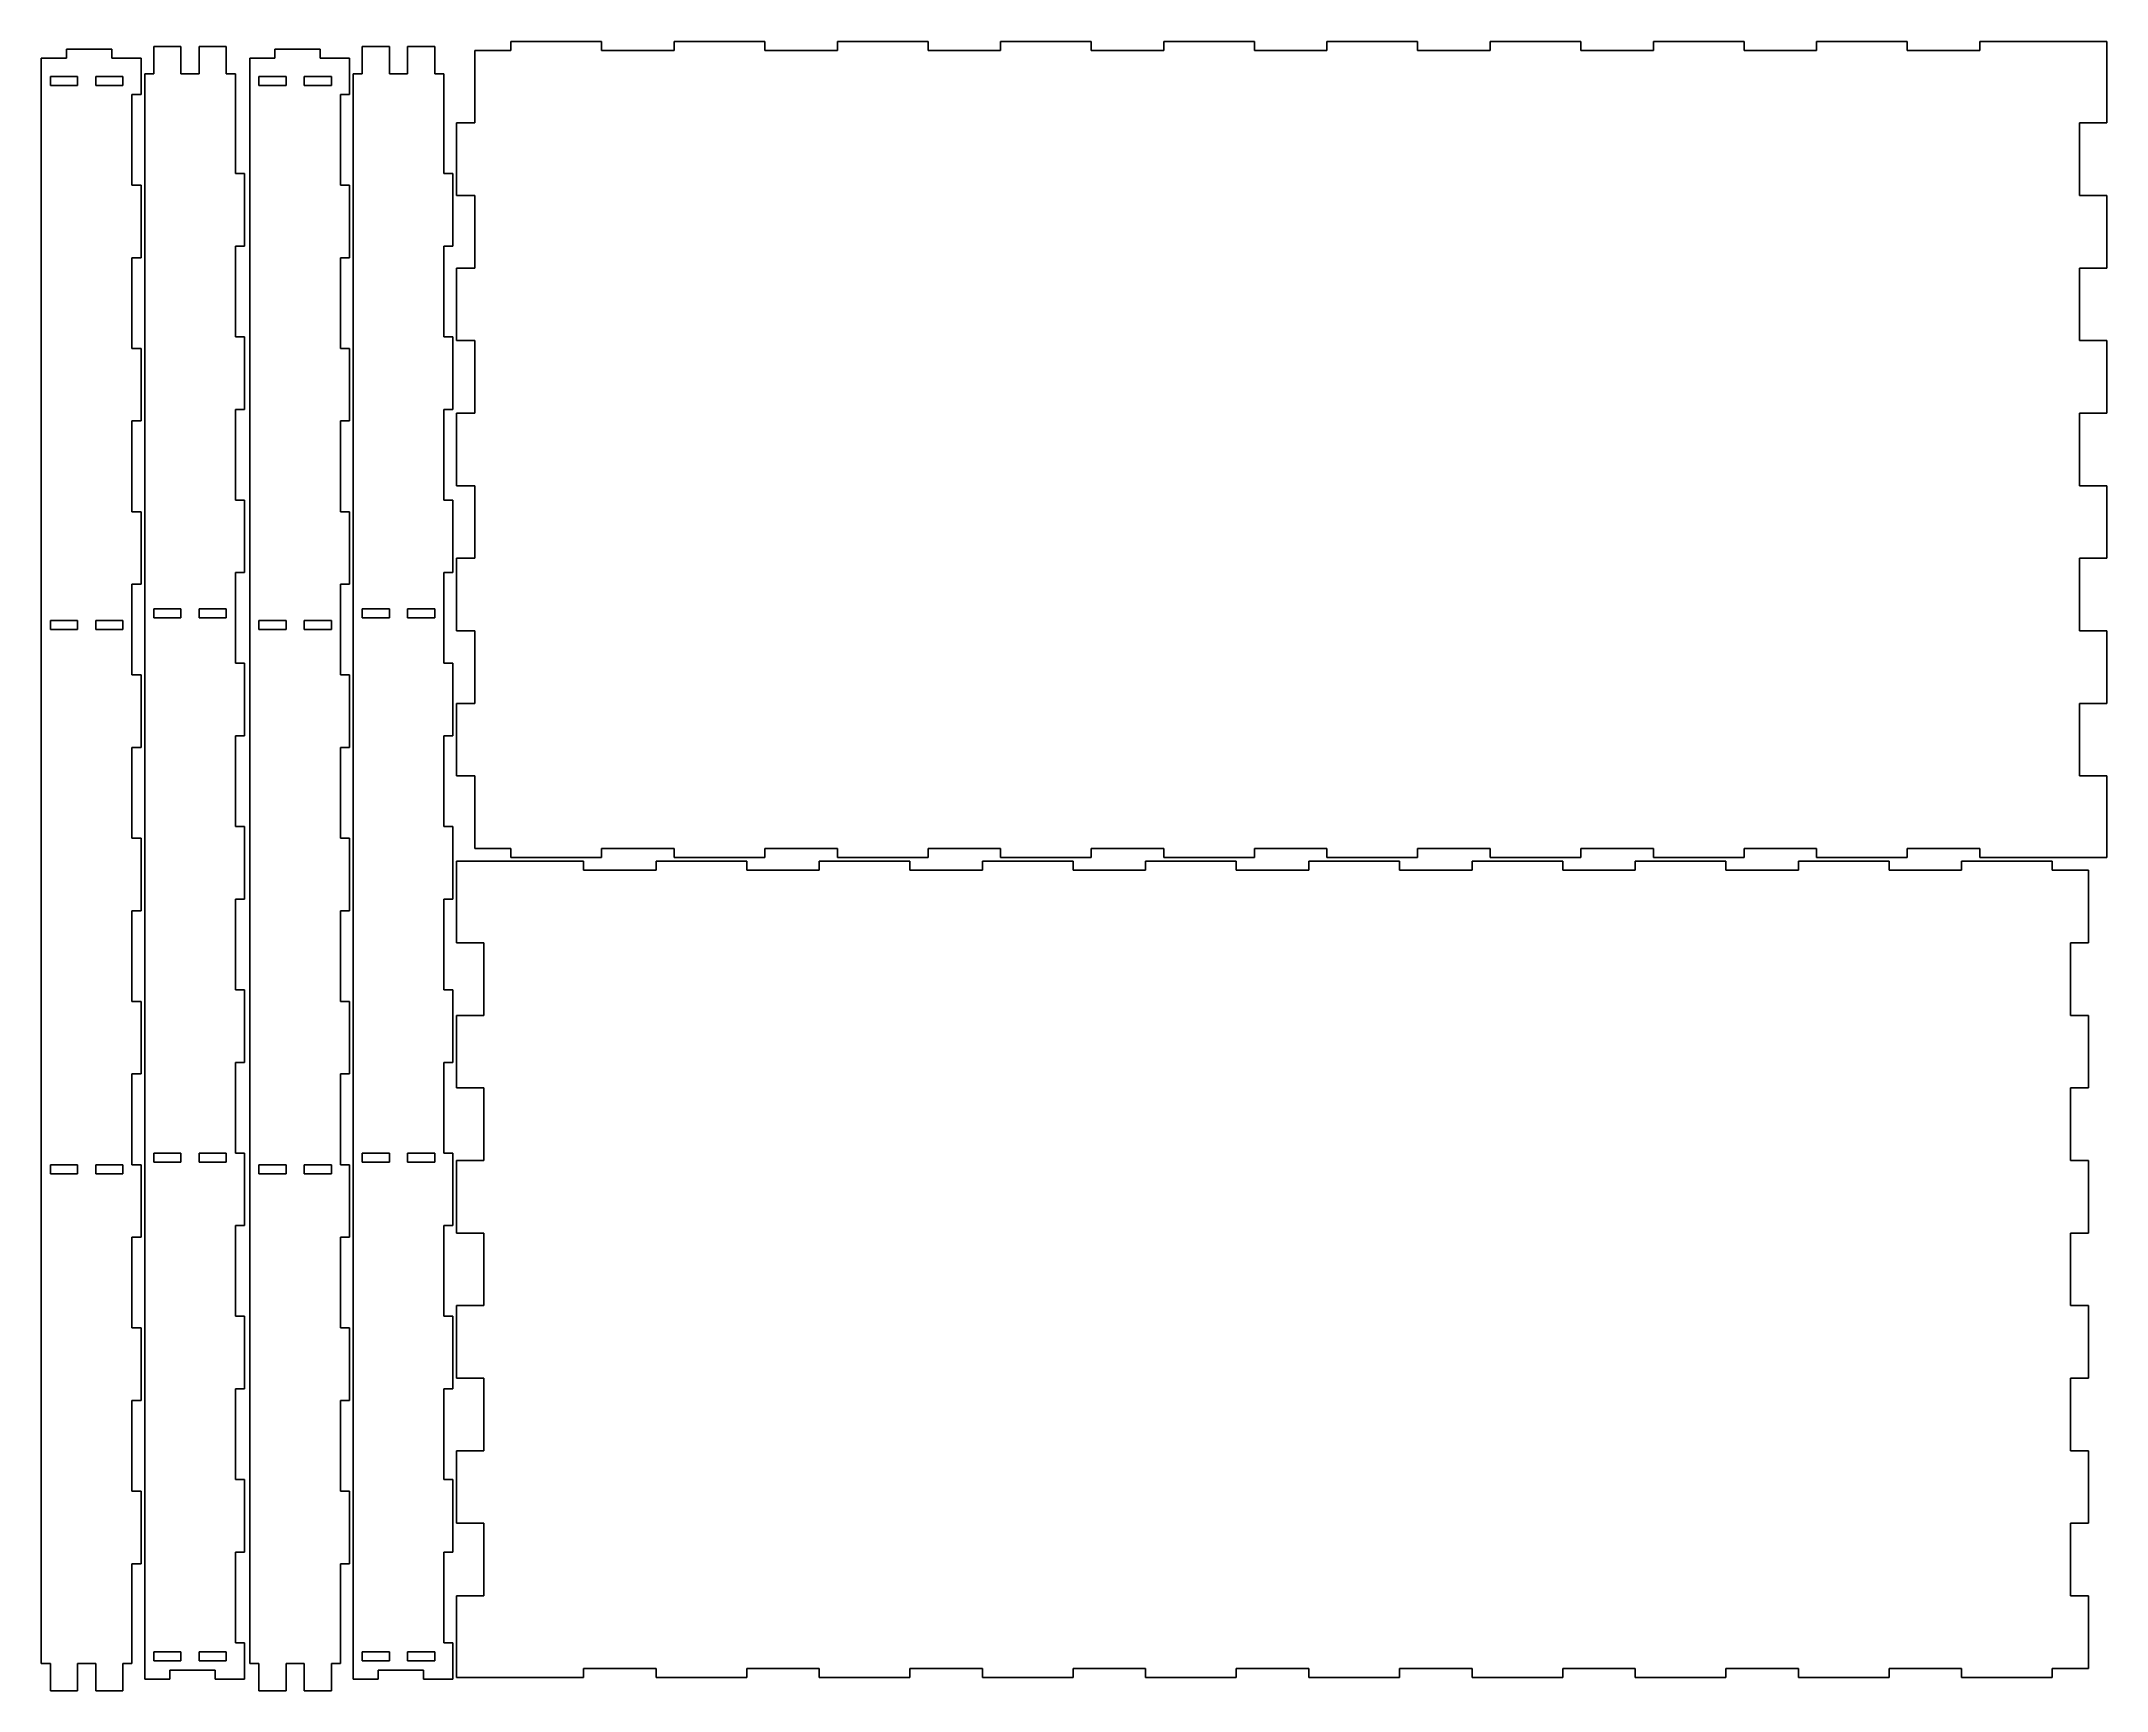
# Model space of a CAD drawing. Header units: millimetres. Extents: x 581 to 1720, y -485 to 424.
import ezdxf

# ---------------------------------------------------------------- set-up
doc = ezdxf.new("R2010")
doc.units = ezdxf.units.MM

msp = doc.modelspace()

# ---------------------------------------------------------------- linework, layer by layer
at = {"color": 7, "linetype": 'Continuous', "lineweight": 25}
for p, q in [((840.5, 424.3), (840.5, 419.3)), ((890.5, 424.3), (840.5, 424.3)), ((890.5, 419.3), (890.5, 424.3)), ((930.5, 424.3), (930.5, 419.3)), ((980.5, 424.3), (930.5, 424.3)), ((980.5, 419.3), (980.5, 424.3)), ((1020.5, 424.3), (1020.5, 419.3)), ((1070.5, 424.3), (1020.5, 424.3)), ((1070.5, 419.3), (1070.5, 424.3)), ((1110.5, 424.3), (1110.5, 419.3)), ((1160.5, 424.3), (1110.5, 424.3)), ((1160.5, 419.3), (1160.5, 424.3)), ((1200.5, 424.3), (1200.5, 419.3)), ((1250.5, 424.3), (1200.5, 424.3)), ((1250.5, 419.3), (1250.5, 424.3)), ((1290.5, 424.3), (1290.5, 419.3)), ((1340.5, 424.3), (1290.5, 424.3)), ((1340.5, 419.3), (1340.5, 424.3)), ((1380.5, 424.3), (1380.5, 419.3)), ((1430.5, 424.3), (1380.5, 424.3)), ((1430.5, 419.3), (1430.5, 424.3)), ((1470.5, 424.3), (1470.5, 419.3)), ((1520.5, 424.3), (1470.5, 424.3)), ((1520.5, 419.3), (1520.5, 424.3)), ((1560.5, 424.3), (1560.5, 419.3)), ((1610.5, 424.3), (1560.5, 424.3)), ((1610.5, 419.3), (1610.5, 424.3)), ((1650.5, 424.3), (1650.5, 419.3)), ((1720.5, 424.3), (1650.5, 424.3)), ((1720.5, 424.3), (1720.5, 379.3)), ((581.5, 415), (581.5, -470)), ((595.3, 415), (581.5, 415)), ((595.3, 420), (620.3, 420)), ((595.3, 415), (595.3, 420)), ((620.3, 415), (620.3, 420)), ((620.3, 415), (636.5, 415)), ((636.5, 415), (636.5, 395)), ((643.5, 406.4), (643.5, 421.4)), ((643.5, 421.4), (658.5, 421.4)), ((658.5, 421.4), (658.5, 406.4)), ((668.5, 406.4), (668.5, 421.4)), ((668.5, 421.4), (683.5, 421.4)), ((683.5, 421.4), (683.5, 406.4)), ((696.5, 415), (696.5, -470)), ((710.3, 415), (696.5, 415)), ((710.3, 415), (710.3, 420)), ((710.3, 420), (735.3, 420)), ((735.3, 415), (735.3, 420)), ((735.3, 415), (751.5, 415)), ((751.5, 415), (751.5, 395)), ((758.5, 406.4), (758.5, 421.4)), ((758.5, 421.4), (773.5, 421.4)), ((773.5, 421.4), (773.5, 406.4)), ((783.5, 406.4), (783.5, 421.4)), ((783.5, 421.4), (798.5, 421.4)), ((798.5, 421.4), (798.5, 406.4)), ((820.5, 419.3), (820.5, 379.3)), ((840.5, 419.3), (820.5, 419.3)), ((930.5, 419.3), (890.5, 419.3)), ((1020.5, 419.3), (980.5, 419.3)), ((1110.5, 419.3), (1070.5, 419.3)), ((1200.5, 419.3), (1160.5, 419.3)), ((1290.5, 419.3), (1250.5, 419.3)), ((1380.5, 419.3), (1340.5, 419.3)), ((1470.5, 419.3), (1430.5, 419.3)), ((1560.5, 419.3), (1520.5, 419.3)), ((1650.5, 419.3), (1610.5, 419.3)), ((586.5, 400), (586.5, 405)), ((586.5, 405), (601.5, 405)), ((601.5, 400), (586.5, 400)), ((601.5, 405), (601.5, 400)), ((611.5, 405), (626.5, 405)), ((611.5, 400), (611.5, 405)), ((626.5, 400), (611.5, 400)), ((626.5, 405), (626.5, 400)), ((638.5, -478.6), (638.5, 406.4)), ((638.5, 406.4), (643.5, 406.4)), ((658.5, 406.4), (668.5, 406.4)), ((683.5, 406.4), (688.5, 406.4)), ((688.5, 406.4), (688.5, 351.4)), ((701.5, 405), (716.5, 405)), ((701.5, 400), (701.5, 405)), ((716.5, 400), (701.5, 400)), ((716.5, 405), (716.5, 400)), ((726.5, 405), (741.5, 405)), ((726.5, 400), (726.5, 405)), ((741.5, 400), (726.5, 400)), ((741.5, 405), (741.5, 400)), ((753.5, 406.4), (758.5, 406.4)), ((753.5, -478.6), (753.5, 406.4)), ((773.5, 406.4), (783.5, 406.4)), ((798.5, 406.4), (803.5, 406.4)), ((803.5, 406.4), (803.5, 351.4)), ((631.5, 395), (636.5, 395)), ((631.5, 395), (631.5, 345)), ((746.5, 395), (751.5, 395)), ((746.5, 395), (746.5, 345)), ((820.5, 379.3), (810.5, 379.3)), ((810.5, 379.3), (810.5, 339.3)), ((1720.5, 379.3), (1705.5, 379.3)), ((1705.5, 379.3), (1705.5, 339.3)), ((631.5, 345), (636.5, 345)), ((636.5, 345), (636.5, 305)), ((688.5, 351.4), (693.5, 351.4)), ((693.5, 351.4), (693.5, 311.4)), ((746.5, 345), (751.5, 345)), ((751.5, 345), (751.5, 305)), ((803.5, 351.4), (808.5, 351.4)), ((808.5, 351.4), (808.5, 311.4)), ((820.5, 339.3), (810.5, 339.3)), ((820.5, 339.3), (820.5, 299.3)), ((1720.5, 339.3), (1705.5, 339.3)), ((1720.5, 339.3), (1720.5, 299.3)), ((693.5, 311.4), (688.5, 311.4)), ((688.5, 311.4), (688.5, 261.4)), ((808.5, 311.4), (803.5, 311.4)), ((803.5, 311.4), (803.5, 261.4)), ((631.5, 305), (636.5, 305)), ((631.5, 305), (631.5, 255)), ((746.5, 305), (751.5, 305)), ((746.5, 305), (746.5, 255)), ((820.5, 299.3), (810.5, 299.3)), ((810.5, 299.3), (810.5, 259.3)), ((1720.5, 299.3), (1705.5, 299.3)), ((1705.5, 299.3), (1705.5, 259.3)), ((631.5, 255), (636.5, 255)), ((636.5, 255), (636.5, 215)), ((688.5, 261.4), (693.5, 261.4)), ((693.5, 261.4), (693.5, 221.4)), ((746.5, 255), (751.5, 255)), ((751.5, 255), (751.5, 215)), ((803.5, 261.4), (808.5, 261.4)), ((808.5, 261.4), (808.5, 221.4)), ((820.5, 259.3), (810.5, 259.3)), ((820.5, 259.3), (820.5, 219.3)), ((1720.5, 259.3), (1705.5, 259.3)), ((1720.5, 259.3), (1720.5, 219.3)), ((693.5, 221.4), (688.5, 221.4)), ((688.5, 221.4), (688.5, 171.4)), ((808.5, 221.4), (803.5, 221.4)), ((803.5, 221.4), (803.5, 171.4)), ((810.5, 219.3), (810.5, 179.3)), ((820.5, 219.3), (810.5, 219.3)), ((1720.5, 219.3), (1705.5, 219.3)), ((1705.5, 219.3), (1705.5, 179.3)), ((631.5, 215), (636.5, 215)), ((631.5, 215), (631.5, 165)), ((746.5, 215), (751.5, 215)), ((746.5, 215), (746.5, 165)), ((688.5, 171.4), (693.5, 171.4)), ((693.5, 171.4), (693.5, 131.4)), ((803.5, 171.4), (808.5, 171.4)), ((808.5, 171.4), (808.5, 131.4)), ((820.5, 179.3), (810.5, 179.3)), ((820.5, 179.3), (820.5, 139.3)), ((1720.5, 179.3), (1705.5, 179.3)), ((1720.5, 179.3), (1720.5, 139.3)), ((631.5, 165), (636.5, 165)), ((636.5, 165), (636.5, 125)), ((746.5, 165), (751.5, 165)), ((751.5, 165), (751.5, 125)), ((810.5, 139.3), (810.5, 99.3)), ((820.5, 139.3), (810.5, 139.3)), ((1720.5, 139.3), (1705.5, 139.3)), ((1705.5, 139.3), (1705.5, 99.3)), ((693.5, 131.4), (688.5, 131.4)), ((688.5, 131.4), (688.5, 81.4)), ((808.5, 131.4), (803.5, 131.4)), ((803.5, 131.4), (803.5, 81.4)), ((631.5, 125), (636.5, 125)), ((631.5, 125), (631.5, 75)), ((746.5, 125), (751.5, 125)), ((746.5, 125), (746.5, 75)), ((586.5, 105), (601.5, 105)), ((586.5, 100), (586.5, 105)), ((601.5, 105), (601.5, 100)), ((611.5, 105), (626.5, 105)), ((611.5, 100), (611.5, 105)), ((626.5, 105), (626.5, 100)), ((643.5, 111.4), (658.5, 111.4)), ((643.5, 106.4), (643.5, 111.4)), ((658.5, 106.4), (643.5, 106.4)), ((658.5, 111.4), (658.5, 106.4)), ((668.5, 111.4), (683.5, 111.4)), ((668.5, 106.4), (668.5, 111.4)), ((683.5, 106.4), (668.5, 106.4)), ((683.5, 111.4), (683.5, 106.4)), ((701.5, 105), (716.5, 105)), ((701.5, 100), (701.5, 105)), ((716.5, 105), (716.5, 100)), ((726.5, 105), (741.5, 105)), ((726.5, 100), (726.5, 105)), ((741.5, 105), (741.5, 100)), ((758.5, 111.4), (773.5, 111.4)), ((758.5, 106.4), (758.5, 111.4)), ((773.5, 106.4), (758.5, 106.4)), ((773.5, 111.4), (773.5, 106.4)), ((783.5, 111.4), (798.5, 111.4)), ((783.5, 106.4), (783.5, 111.4)), ((798.5, 106.4), (783.5, 106.4)), ((798.5, 111.4), (798.5, 106.4)), ((601.5, 100), (586.5, 100)), ((626.5, 100), (611.5, 100)), ((716.5, 100), (701.5, 100)), ((741.5, 100), (726.5, 100)), ((820.5, 99.3), (810.5, 99.3)), ((820.5, 99.3), (820.5, 59.3)), ((1720.5, 99.3), (1705.5, 99.3)), ((1720.5, 99.3), (1720.5, 59.3)), ((688.5, 81.4), (693.5, 81.4)), ((693.5, 81.4), (693.5, 41.4)), ((803.5, 81.4), (808.5, 81.4)), ((808.5, 81.4), (808.5, 41.4)), ((631.5, 75), (636.5, 75)), ((636.5, 75), (636.5, 35)), ((746.5, 75), (751.5, 75)), ((751.5, 75), (751.5, 35)), ((810.5, 59.3), (810.5, 19.3)), ((820.5, 59.3), (810.5, 59.3)), ((1720.5, 59.3), (1705.5, 59.3)), ((1705.5, 59.3), (1705.5, 19.3)), ((631.5, 35), (636.5, 35)), ((631.5, 35), (631.5, -15)), ((693.5, 41.4), (688.5, 41.4)), ((688.5, 41.4), (688.5, -8.6)), ((746.5, 35), (751.5, 35)), ((746.5, 35), (746.5, -15)), ((808.5, 41.4), (803.5, 41.4)), ((803.5, 41.4), (803.5, -8.6)), ((820.5, 19.3), (810.5, 19.3)), ((820.5, 19.3), (820.5, -20.7)), ((1720.5, 19.3), (1705.5, 19.3)), ((1720.5, 19.3), (1720.5, -25.7)), ((688.5, -8.6), (693.5, -8.6)), ((693.5, -8.6), (693.5, -48.6)), ((803.5, -8.6), (808.5, -8.6)), ((808.5, -8.6), (808.5, -48.6)), ((631.5, -15), (636.5, -15)), ((636.5, -15), (636.5, -55)), ((746.5, -15), (751.5, -15)), ((751.5, -15), (751.5, -55)), ((840.5, -20.7), (820.5, -20.7)), ((840.5, -25.7), (840.5, -20.7)), ((930.5, -20.7), (890.5, -20.7)), ((890.5, -25.7), (890.5, -20.7)), ((930.5, -25.7), (930.5, -20.7)), ((1020.5, -20.7), (980.5, -20.7)), ((980.5, -25.7), (980.5, -20.7)), ((1020.5, -25.7), (1020.5, -20.7)), ((1110.5, -20.7), (1070.5, -20.7)), ((1070.5, -25.7), (1070.5, -20.7)), ((1110.5, -25.7), (1110.5, -20.7)), ((1200.5, -20.7), (1160.5, -20.7)), ((1160.5, -25.7), (1160.5, -20.7)), ((1200.5, -25.7), (1200.5, -20.7)), ((1290.5, -20.7), (1250.5, -20.7)), ((1250.5, -25.7), (1250.5, -20.7)), ((1290.5, -25.7), (1290.5, -20.7)), ((1380.5, -20.7), (1340.5, -20.7)), ((1340.5, -25.7), (1340.5, -20.7)), ((1380.5, -25.7), (1380.5, -20.7)), ((1470.5, -20.7), (1430.5, -20.7)), ((1430.5, -25.7), (1430.5, -20.7)), ((1470.5, -25.7), (1470.5, -20.7)), ((1560.5, -20.7), (1520.5, -20.7)), ((1520.5, -25.7), (1520.5, -20.7)), ((1560.5, -25.7), (1560.5, -20.7)), ((1650.5, -20.7), (1610.5, -20.7)), ((1610.5, -25.7), (1610.5, -20.7)), ((1650.5, -25.7), (1650.5, -20.7)), ((810.5, -27.7), (810.5, -72.7)), ((880.5, -27.7), (810.5, -27.7)), ((890.5, -25.7), (840.5, -25.7)), ((880.5, -32.7), (880.5, -27.7)), ((920.5, -32.7), (880.5, -32.7)), ((920.5, -27.7), (920.5, -32.7)), ((970.5, -27.7), (920.5, -27.7)), ((980.5, -25.7), (930.5, -25.7)), ((970.5, -32.7), (970.5, -27.7)), ((1010.5, -32.7), (970.5, -32.7)), ((1010.5, -27.7), (1010.5, -32.7)), ((1060.5, -27.7), (1010.5, -27.7)), ((1070.5, -25.7), (1020.5, -25.7)), ((1060.5, -32.7), (1060.5, -27.7)), ((1100.5, -32.7), (1060.5, -32.7)), ((1100.5, -27.7), (1100.5, -32.7)), ((1150.5, -27.7), (1100.5, -27.7)), ((1160.5, -25.7), (1110.5, -25.7)), ((1150.5, -32.7), (1150.5, -27.7)), ((1190.5, -32.7), (1150.5, -32.7)), ((1190.5, -27.7), (1190.5, -32.7)), ((1240.5, -27.7), (1190.5, -27.7)), ((1250.5, -25.7), (1200.5, -25.7)), ((1240.5, -32.7), (1240.5, -27.7)), ((1280.5, -32.7), (1240.5, -32.7)), ((1280.5, -27.7), (1280.5, -32.7)), ((1330.5, -27.7), (1280.5, -27.7)), ((1340.5, -25.7), (1290.5, -25.7)), ((1330.5, -32.7), (1330.5, -27.7)), ((1370.5, -32.7), (1330.5, -32.7)), ((1370.5, -27.7), (1370.5, -32.7)), ((1420.5, -27.7), (1370.5, -27.7)), ((1430.5, -25.7), (1380.5, -25.7)), ((1420.5, -32.7), (1420.5, -27.7)), ((1460.5, -32.7), (1420.5, -32.7)), ((1460.5, -27.7), (1460.5, -32.7)), ((1510.5, -27.7), (1460.5, -27.7)), ((1520.5, -25.7), (1470.5, -25.7)), ((1510.5, -32.7), (1510.5, -27.7)), ((1550.5, -32.7), (1510.5, -32.7)), ((1550.5, -27.7), (1550.5, -32.7)), ((1600.5, -27.7), (1550.5, -27.7)), ((1610.5, -25.7), (1560.5, -25.7)), ((1600.5, -32.7), (1600.5, -27.7)), ((1640.5, -32.7), (1600.5, -32.7)), ((1640.5, -27.7), (1640.5, -32.7)), ((1690.5, -27.7), (1640.5, -27.7)), ((1720.5, -25.7), (1650.5, -25.7)), ((1690.5, -32.7), (1690.5, -27.7)), ((1710.5, -32.7), (1690.5, -32.7)), ((1710.5, -32.7), (1710.5, -72.7)), ((631.5, -55), (636.5, -55)), ((631.5, -55), (631.5, -105)), ((693.5, -48.6), (688.5, -48.6)), ((688.5, -48.6), (688.5, -98.6)), ((746.5, -55), (751.5, -55)), ((746.5, -55), (746.5, -105)), ((808.5, -48.6), (803.5, -48.6)), ((803.5, -48.6), (803.5, -98.6)), ((810.5, -72.7), (825.5, -72.7)), ((825.5, -72.7), (825.5, -112.7)), ((1710.5, -72.7), (1700.5, -72.7)), ((1700.5, -72.7), (1700.5, -112.7)), ((688.5, -98.6), (693.5, -98.6)), ((693.5, -98.6), (693.5, -138.6)), ((803.5, -98.6), (808.5, -98.6)), ((808.5, -98.6), (808.5, -138.6)), ((631.5, -105), (636.5, -105)), ((636.5, -105), (636.5, -145)), ((746.5, -105), (751.5, -105)), ((751.5, -105), (751.5, -145)), ((810.5, -112.7), (825.5, -112.7)), ((810.5, -112.7), (810.5, -152.7)), ((1710.5, -112.7), (1700.5, -112.7)), ((1710.5, -112.7), (1710.5, -152.7)), ((631.5, -145), (636.5, -145)), ((631.5, -145), (631.5, -195)), ((693.5, -138.6), (688.5, -138.6)), ((688.5, -138.6), (688.5, -188.6)), ((746.5, -145), (751.5, -145)), ((746.5, -145), (746.5, -195)), ((808.5, -138.6), (803.5, -138.6)), ((803.5, -138.6), (803.5, -188.6)), ((810.5, -152.7), (825.5, -152.7)), ((825.5, -152.7), (825.5, -192.7)), ((1710.5, -152.7), (1700.5, -152.7)), ((1700.5, -152.7), (1700.5, -192.7)), ((643.5, -188.6), (658.5, -188.6)), ((643.5, -193.6), (643.5, -188.6)), ((658.5, -193.6), (643.5, -193.6)), ((658.5, -188.6), (658.5, -193.6)), ((668.5, -188.6), (683.5, -188.6)), ((668.5, -193.6), (668.5, -188.6)), ((683.5, -193.6), (668.5, -193.6)), ((683.5, -188.6), (683.5, -193.6)), ((688.5, -188.6), (693.5, -188.6)), ((693.5, -188.6), (693.5, -228.6)), ((758.5, -188.6), (773.5, -188.6)), ((758.5, -193.6), (758.5, -188.6)), ((773.5, -193.6), (758.5, -193.6)), ((773.5, -188.6), (773.5, -193.6)), ((783.5, -188.6), (798.5, -188.6)), ((783.5, -193.6), (783.5, -188.6)), ((798.5, -193.6), (783.5, -193.6)), ((798.5, -188.6), (798.5, -193.6)), ((803.5, -188.6), (808.5, -188.6)), ((808.5, -188.6), (808.5, -228.6)), ((810.5, -192.7), (825.5, -192.7)), ((810.5, -192.7), (810.5, -232.7)), ((1710.5, -192.7), (1700.5, -192.7)), ((1710.5, -192.7), (1710.5, -232.7)), ((586.5, -195), (601.5, -195)), ((586.5, -200), (586.5, -195)), ((601.5, -200), (586.5, -200)), ((601.5, -195), (601.5, -200)), ((611.5, -195), (626.5, -195)), ((611.5, -200), (611.5, -195)), ((626.5, -200), (611.5, -200)), ((626.5, -195), (626.5, -200)), ((631.5, -195), (636.5, -195)), ((636.5, -195), (636.5, -235)), ((701.5, -195), (716.5, -195)), ((701.5, -200), (701.5, -195)), ((716.5, -200), (701.5, -200)), ((716.5, -195), (716.5, -200)), ((726.5, -195), (741.5, -195)), ((726.5, -200), (726.5, -195)), ((741.5, -200), (726.5, -200)), ((741.5, -195), (741.5, -200)), ((746.5, -195), (751.5, -195)), ((751.5, -195), (751.5, -235)), ((631.5, -235), (636.5, -235)), ((631.5, -235), (631.5, -285)), ((693.5, -228.6), (688.5, -228.6)), ((688.5, -228.6), (688.5, -278.6)), ((746.5, -235), (751.5, -235)), ((746.5, -235), (746.5, -285)), ((808.5, -228.6), (803.5, -228.6)), ((803.5, -228.6), (803.5, -278.6)), ((810.5, -232.7), (825.5, -232.7)), ((825.5, -232.7), (825.5, -272.7)), ((1710.5, -232.7), (1700.5, -232.7)), ((1700.5, -232.7), (1700.5, -272.7)), ((810.5, -272.7), (825.5, -272.7)), ((810.5, -272.7), (810.5, -312.7)), ((1710.5, -272.7), (1700.5, -272.7)), ((1710.5, -272.7), (1710.5, -312.7)), ((688.5, -278.6), (693.5, -278.6)), ((693.5, -278.6), (693.5, -318.6)), ((803.5, -278.6), (808.5, -278.6)), ((808.5, -278.6), (808.5, -318.6)), ((631.5, -285), (636.5, -285)), ((636.5, -285), (636.5, -325)), ((746.5, -285), (751.5, -285)), ((751.5, -285), (751.5, -325)), ((693.5, -318.6), (688.5, -318.6)), ((688.5, -318.6), (688.5, -368.6)), ((808.5, -318.6), (803.5, -318.6)), ((803.5, -318.6), (803.5, -368.6)), ((810.5, -312.7), (825.5, -312.7)), ((825.5, -312.7), (825.5, -352.7)), ((1710.5, -312.7), (1700.5, -312.7)), ((1700.5, -312.7), (1700.5, -352.7)), ((631.5, -325), (636.5, -325)), ((631.5, -325), (631.5, -375)), ((746.5, -325), (751.5, -325)), ((746.5, -325), (746.5, -375)), ((810.5, -352.7), (810.5, -392.7)), ((810.5, -352.7), (825.5, -352.7)), ((1710.5, -352.7), (1700.5, -352.7)), ((1710.5, -352.7), (1710.5, -392.7)), ((631.5, -375), (636.5, -375)), ((636.5, -375), (636.5, -415)), ((688.5, -368.6), (693.5, -368.6)), ((693.5, -368.6), (693.5, -408.6)), ((746.5, -375), (751.5, -375)), ((751.5, -375), (751.5, -415)), ((803.5, -368.6), (808.5, -368.6)), ((808.5, -368.6), (808.5, -408.6)), ((810.5, -392.7), (825.5, -392.7)), ((825.5, -392.7), (825.5, -432.7)), ((1710.5, -392.7), (1700.5, -392.7)), ((1700.5, -392.7), (1700.5, -432.7)), ((693.5, -408.6), (688.5, -408.6)), ((688.5, -408.6), (688.5, -458.6)), ((808.5, -408.6), (803.5, -408.6)), ((803.5, -408.6), (803.5, -458.6)), ((631.5, -415), (636.5, -415)), ((631.5, -415), (631.5, -470)), ((746.5, -415), (751.5, -415)), ((746.5, -415), (746.5, -470)), ((810.5, -432.7), (825.5, -432.7)), ((810.5, -432.7), (810.5, -477.7)), ((1710.5, -432.7), (1700.5, -432.7)), ((1710.5, -432.7), (1710.5, -472.7)), ((658.5, -463.6), (643.5, -463.6)), ((643.5, -463.6), (643.5, -468.6)), ((658.5, -468.6), (658.5, -463.6)), ((668.5, -463.6), (668.5, -468.6)), ((683.5, -463.6), (668.5, -463.6)), ((683.5, -468.6), (683.5, -463.6)), ((688.5, -458.6), (693.5, -458.6)), ((693.5, -458.6), (693.5, -478.6)), ((773.5, -463.6), (758.5, -463.6)), ((758.5, -463.6), (758.5, -468.6)), ((773.5, -468.6), (773.5, -463.6)), ((783.5, -463.6), (783.5, -468.6)), ((798.5, -463.6), (783.5, -463.6)), ((798.5, -468.6), (798.5, -463.6)), ((803.5, -458.6), (808.5, -458.6)), ((808.5, -458.6), (808.5, -478.6)), ((586.5, -470), (581.5, -470)), ((586.5, -470), (586.5, -485)), ((611.5, -470), (601.5, -470)), ((601.5, -470), (601.5, -485)), ((611.5, -470), (611.5, -485)), ((626.5, -470), (631.5, -470)), ((626.5, -470), (626.5, -485)), ((643.5, -468.6), (658.5, -468.6)), ((652.3, -473.6), (677.3, -473.6)), ((652.3, -478.6), (652.3, -473.6)), ((668.5, -468.6), (683.5, -468.6)), ((677.3, -478.6), (677.3, -473.6)), ((701.5, -470), (696.5, -470)), ((701.5, -470), (701.5, -485)), ((726.5, -470), (716.5, -470)), ((716.5, -470), (716.5, -485)), ((726.5, -470), (726.5, -485)), ((741.5, -470), (746.5, -470)), ((741.5, -470), (741.5, -485)), ((758.5, -468.6), (773.5, -468.6)), ((767.3, -473.6), (792.3, -473.6)), ((767.3, -478.6), (767.3, -473.6)), ((783.5, -468.6), (798.5, -468.6)), ((792.3, -478.6), (792.3, -473.6)), ((880.5, -477.7), (810.5, -477.7)), ((920.5, -472.7), (880.5, -472.7)), ((880.5, -477.7), (880.5, -472.7)), ((920.5, -477.7), (920.5, -472.7)), ((970.5, -477.7), (920.5, -477.7)), ((1010.5, -472.7), (970.5, -472.7)), ((970.5, -477.7), (970.5, -472.7)), ((1010.5, -477.7), (1010.5, -472.7)), ((1060.5, -477.7), (1010.5, -477.7)), ((1100.5, -472.7), (1060.5, -472.7)), ((1060.5, -477.7), (1060.5, -472.7)), ((1100.5, -477.7), (1100.5, -472.7)), ((1150.5, -477.7), (1100.5, -477.7)), ((1190.5, -472.7), (1150.5, -472.7)), ((1150.5, -477.7), (1150.5, -472.7)), ((1190.5, -477.7), (1190.5, -472.7)), ((1240.5, -477.7), (1190.5, -477.7)), ((1280.5, -472.7), (1240.5, -472.7)), ((1240.5, -477.7), (1240.5, -472.7)), ((1280.5, -477.7), (1280.5, -472.7)), ((1330.5, -477.7), (1280.5, -477.7)), ((1370.5, -472.7), (1330.5, -472.7)), ((1330.5, -477.7), (1330.5, -472.7)), ((1370.5, -477.7), (1370.5, -472.7)), ((1420.5, -477.7), (1370.5, -477.7)), ((1460.5, -472.7), (1420.5, -472.7)), ((1420.5, -477.7), (1420.5, -472.7)), ((1460.5, -477.7), (1460.5, -472.7)), ((1510.5, -477.7), (1460.5, -477.7)), ((1550.5, -472.7), (1510.5, -472.7)), ((1510.5, -477.7), (1510.5, -472.7)), ((1550.5, -477.7), (1550.5, -472.7)), ((1600.5, -477.7), (1550.5, -477.7)), ((1640.5, -472.7), (1600.5, -472.7)), ((1600.5, -477.7), (1600.5, -472.7)), ((1640.5, -477.7), (1640.5, -472.7)), ((1690.5, -477.7), (1640.5, -477.7)), ((1710.5, -472.7), (1690.5, -472.7)), ((1690.5, -477.7), (1690.5, -472.7)), ((601.5, -485), (586.5, -485)), ((626.5, -485), (611.5, -485)), ((652.3, -478.6), (638.5, -478.6)), ((677.3, -478.6), (693.5, -478.6)), ((716.5, -485), (701.5, -485)), ((741.5, -485), (726.5, -485)), ((767.3, -478.6), (753.5, -478.6)), ((792.3, -478.6), (808.5, -478.6))]:
    msp.add_line(p, q, dxfattribs=at)

doc.saveas('drawing.dxf')
